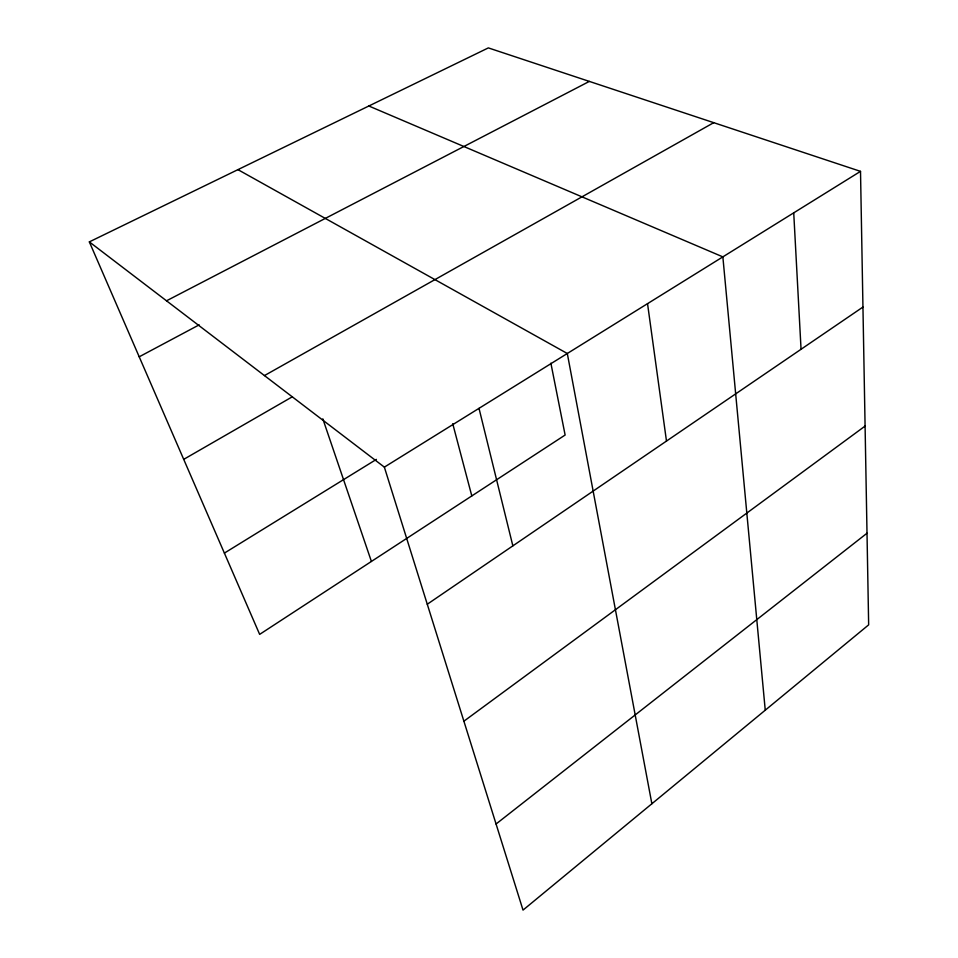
<?xml version="1.0" encoding="UTF-8"?>
<svg xmlns="http://www.w3.org/2000/svg" width="958" height="958" viewBox="0 0 958 958"><rect width="100%" height="100%" fill="white"/><g stroke="black" fill="none" stroke-linecap="round" stroke-linejoin="round"><path stroke-width="1.44" d="M496.064 824L867.014 533.223M463.888 721.206L865.086 426.082M427.28 604.235L862.942 307.063M384.362 467.133L860.512 171.362L868.655 624.856L523.02 910.1L384.362 467.133L89.345 241.883L488.341 47.9L860.512 171.362M224.388 553.101L376.398 459.385M183.708 459.361L292.418 396.744M264.456 375.584L713.734 122.672M139.209 356.807L199.168 324.858M166.524 300.8L589.35 81.406M368.842 106.003L722.859 256.876L765.25 710.189M237.931 169.638L567.304 353.502L651.871 803.762M89.345 241.883L259.654 634.376L565.124 435.028L550.874 363.178M322.822 418.838L371.405 561.448M452.739 423.723L471.803 495.921M479.012 408.348L512.853 545.856M647.536 303.662L666.481 441.075M793.727 212.856L801.056 349.287"/></g></svg>
